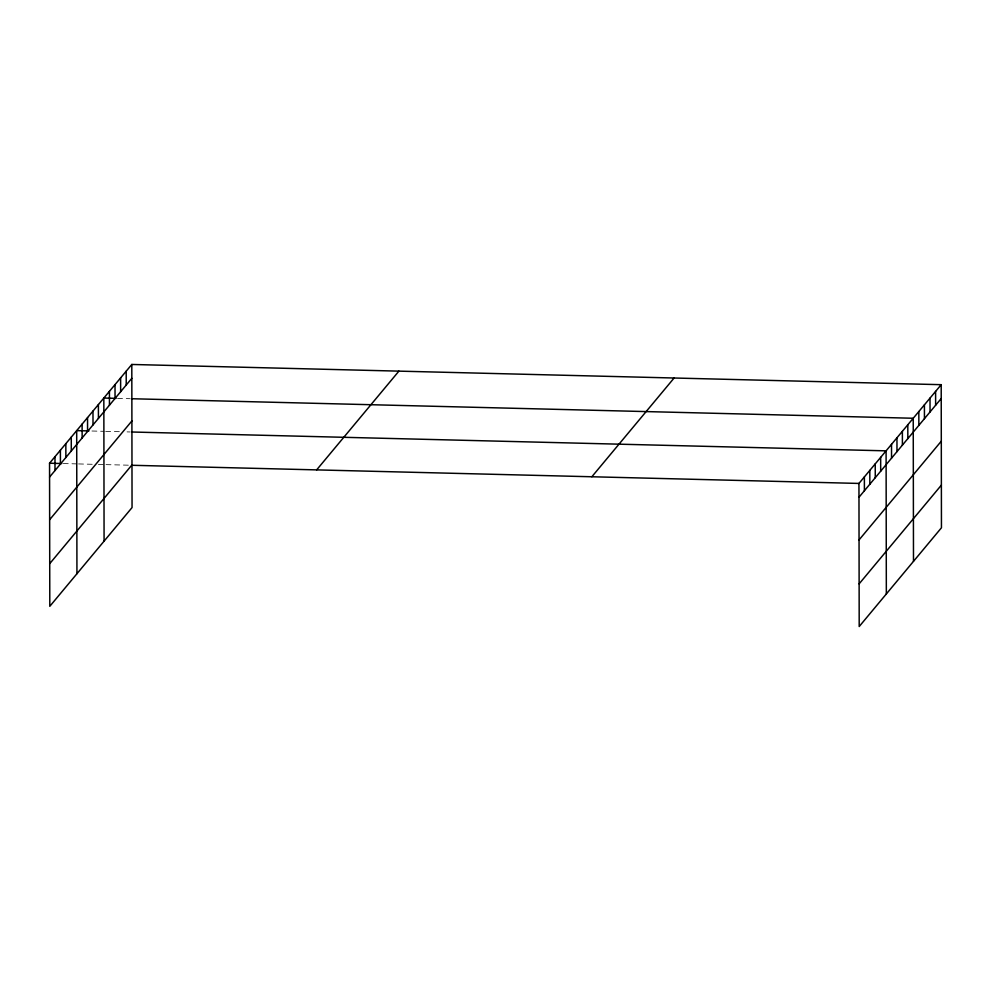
<?xml version="1.0" encoding="UTF-8"?>
<svg xmlns="http://www.w3.org/2000/svg" width="991" height="991" viewBox="0 0 991 991"><rect width="100%" height="100%" fill="white"/><g stroke="black" fill="none" stroke-linecap="round" stroke-linejoin="round"><path stroke-width="0.74" stroke-dasharray="4.96 3.72" d="M117.57 398.382L129.784 398.692M91.952 431.011L104.166 431.32M105.69 431.358L119.428 431.692M127.059 431.89L130.118 431.965M63.288 463.565L77.025 463.899M78.549 463.937L92.287 464.284M98.394 464.432L104.501 464.593M106.025 464.63L128.917 465.2"/><path stroke-width="1.49" d="M131.803 364.465L132.051 507.565L49.798 606.319L49.55 463.218L131.803 364.465L941.202 384.681L941.45 527.782L859.197 626.535L858.949 483.435L941.202 384.681M49.575 477.055L131.828 378.302M49.649 519.705L131.902 420.952M49.723 563.656L131.976 464.903M316.649 469.883L398.902 371.142M591.85 476.758L674.103 378.017M858.974 497.259L941.227 398.518M859.048 539.922L941.301 441.168M859.123 583.872L941.376 485.119M116.046 398.345L103.832 398.048L104.08 541.148M131.308 398.729L913.231 418.252L913.491 561.352M88.905 430.936L76.691 430.627L76.939 573.727M131.642 432.002L886.09 450.843L886.338 593.943M49.55 463.218L61.764 463.528M131.976 465.275L858.949 483.435M935.603 391.395L935.628 405.232M930.016 398.109L930.041 411.946M924.417 404.824L924.442 418.66M918.83 411.538L918.855 425.374M907.806 424.78L907.83 438.604M902.38 431.296L902.405 445.12M896.954 437.811L896.979 451.636M891.528 444.327L891.541 458.164M880.665 457.359L880.689 471.196M875.239 463.875L875.264 477.712M869.813 470.403L869.838 484.227M864.375 476.919L864.4 490.743M126.204 371.179L126.229 385.016M120.617 377.893L120.642 391.73M115.018 384.607L115.043 398.444M109.431 391.321L109.456 405.158M98.406 404.563L98.431 418.388M92.981 411.079L93.005 424.904M87.542 417.595L87.567 431.432M82.117 424.111L82.142 437.948M71.265 437.142L71.29 450.979M65.84 443.671L65.864 457.495M60.401 450.187L60.426 464.011M54.976 456.702L55.001 470.527"/></g></svg>
